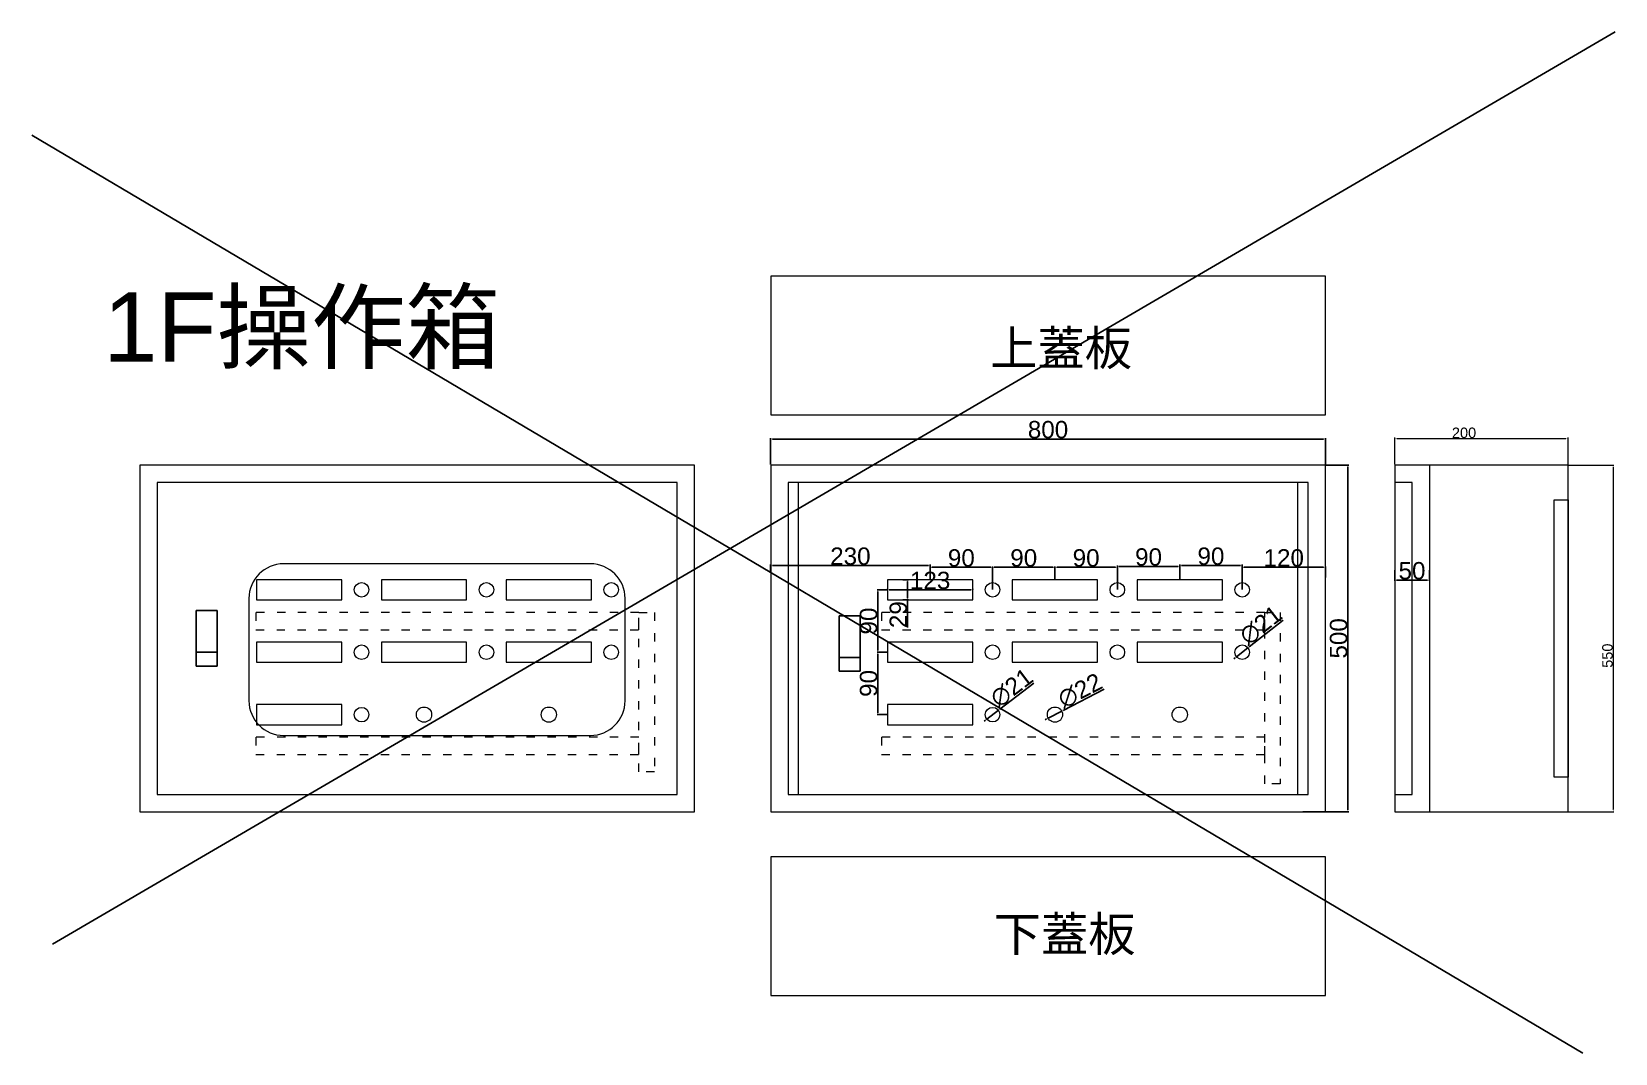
# Model space of a CAD drawing. Header units: millimetres. Extents: x -15161 to 10473752, y -72817 to 33960.
# Drawn here: x 70726 to 73010, y -71214 to -69740 of the extents above; entities that cross this region are included whole.
import ezdxf
from ezdxf.enums import TextEntityAlignment as Align

# ---------------------------------------------------------------- set-up
doc = ezdxf.new("R2010")
doc.units = ezdxf.units.MM
doc.linetypes.add('ACAD_ISO03W100', pattern=[30, 12, -18])
doc.styles.get("Standard").update_dxf_attribs({"font": 'arial.ttf'})
doc.dimstyles.new('ISO-25', dxfattribs={"dimtxt": 25, "dimasz": 2.5, "dimexe": 1.25, "dimexo": 0.625, "dimtad": 1, "dimdec": 0, "dimtxsty": 'Standard', "dimcen": 2.5, "dimadec": 0, "dimazin": 0, "dimtfac": 1, "dimtdec": 0, "dimtmove": 0, "dimatfit": 3, "dimfxl": 1, "dimarcsym": 0})

# ---------------------------------------------------------------- blocks, each defined once
blk = doc.blocks.new('P-1')
for p, q in [((-14.8, -1.1), (-14.8, -81.1)), ((15.2, -1.1), (-14.8, -1.1)), ((15.2, -81.1), (15.2, -1.1)), ((-14.8, -61.1), (15.2, -61.1)), ((-14.8, -81.1), (15.2, -81.1))]:
    blk.add_line(p, q)
blk = doc.blocks.new('*D1040')
at = {"color": 0, "linetype": 'ByBlock', "lineweight": -2, "transparency": 16777216}
for p, q in [((71791.8, -70364.8), (71791.8, -70326.6)), ((71794.3, -70327.9), (72589.3, -70327.9)), ((72591.8, -70364.8), (72591.8, -70326.6))]:
    blk.add_line(p, q, dxfattribs=at)
at = {"color": 0, "linetype": 'ByBlock', "transparency": 16777216}
for points in [[(71794.3, -70327.5), (71794.3, -70328.3), (71791.8, -70327.9)], [(72589.3, -70327.5), (72589.3, -70328.3), (72591.8, -70327.9)]]:
    blk.add_solid(points, dxfattribs=at)
at = {"layer": 'Defpoints', "color": 0, "linetype": 'ByBlock', "transparency": 16777216}
for p in [(72591.8, -70327.9), (71791.8, -70365.4), (72591.8, -70365.4)]:
    blk.add_point(p, dxfattribs=at)
at = {"color": 0, "linetype": 'ByBlock', "lineweight": 9, "transparency": 16777216, "insert": (72191.8, -70314.5), "char_height": 25, "attachment_point": 5}
blk.add_mtext('800', dxfattribs=at)
blk = doc.blocks.new('*D1041')
at = {"color": 0, "linetype": 'ByBlock', "lineweight": -2, "transparency": 16777216}
for p, q in [((72592.5, -70365.4), (72625.6, -70365.4)), ((72624.3, -70367.9), (72624.3, -70862.9)), ((72559.1, -70865.4), (72625.6, -70865.4))]:
    blk.add_line(p, q, dxfattribs=at)
at = {"color": 0, "linetype": 'ByBlock', "transparency": 16777216}
for points in [[(72623.9, -70367.9), (72624.8, -70367.9), (72624.3, -70365.4)], [(72623.9, -70862.9), (72624.8, -70862.9), (72624.3, -70865.4)]]:
    blk.add_solid(points, dxfattribs=at)
at = {"layer": 'Defpoints', "color": 0, "linetype": 'ByBlock', "transparency": 16777216}
for p in [(72591.8, -70365.4), (72558.5, -70865.4), (72624.3, -70865.4)]:
    blk.add_point(p, dxfattribs=at)
at = {"color": 0, "linetype": 'ByBlock', "lineweight": 9, "transparency": 16777216, "insert": (72611, -70615.4), "char_height": 25, "attachment_point": 5, "rotation": 90}
blk.add_mtext('500', dxfattribs=at)
blk = doc.blocks.new('*D1042')
at = {"color": 0, "linetype": 'ByBlock', "lineweight": -2, "transparency": 16777216}
for p, q in [((72021.8, -70530.3), (72021.8, -70511.6)), ((72024.3, -70512.9), (72109.3, -70512.9)), ((72111.8, -70544.8), (72111.8, -70511.6))]:
    blk.add_line(p, q, dxfattribs=at)
at = {"color": 0, "linetype": 'ByBlock', "transparency": 16777216}
for points in [[(72024.3, -70512.5), (72024.3, -70513.3), (72021.8, -70512.9)], [(72109.3, -70512.5), (72109.3, -70513.3), (72111.8, -70512.9)]]:
    blk.add_solid(points, dxfattribs=at)
at = {"layer": 'Defpoints', "color": 0, "linetype": 'ByBlock', "transparency": 16777216}
for p in [(72021.8, -70530.9), (72111.8, -70512.9), (72111.8, -70545.4)]:
    blk.add_point(p, dxfattribs=at)
at = {"color": 0, "linetype": 'ByBlock', "lineweight": 9, "transparency": 16777216, "insert": (72066.8, -70499.5), "char_height": 25, "attachment_point": 5}
blk.add_mtext('90', dxfattribs=at)
blk = doc.blocks.new('*D1043')
at = {"color": 0, "linetype": 'ByBlock', "lineweight": -2, "transparency": 16777216}
for p, q in [((72111.8, -70527.6), (72111.8, -70511.6)), ((72199.3, -70512.9), (72114.3, -70512.9)), ((72201.8, -70530.3), (72201.8, -70511.6))]:
    blk.add_line(p, q, dxfattribs=at)
at = {"color": 0, "linetype": 'ByBlock', "transparency": 16777216}
for points in [[(72114.3, -70512.5), (72114.3, -70513.3), (72111.8, -70512.9)], [(72199.3, -70512.5), (72199.3, -70513.3), (72201.8, -70512.9)]]:
    blk.add_solid(points, dxfattribs=at)
at = {"layer": 'Defpoints', "color": 0, "linetype": 'ByBlock', "transparency": 16777216}
for p in [(72111.8, -70512.9), (72111.8, -70528.2), (72201.8, -70530.9)]:
    blk.add_point(p, dxfattribs=at)
at = {"color": 0, "linetype": 'ByBlock', "lineweight": 9, "transparency": 16777216, "insert": (72156.8, -70499.5), "char_height": 25, "attachment_point": 5}
blk.add_mtext('90', dxfattribs=at)
blk = doc.blocks.new('*D1044')
at = {"color": 0, "linetype": 'ByBlock', "lineweight": -2, "transparency": 16777216}
for p, q in [((72201.8, -70530.3), (72201.8, -70511.6)), ((72289.3, -70512.9), (72204.3, -70512.9)), ((72291.8, -70544.8), (72291.8, -70511.6))]:
    blk.add_line(p, q, dxfattribs=at)
at = {"color": 0, "linetype": 'ByBlock', "transparency": 16777216}
for points in [[(72204.3, -70512.5), (72204.3, -70513.3), (72201.8, -70512.9)], [(72289.3, -70512.5), (72289.3, -70513.3), (72291.8, -70512.9)]]:
    blk.add_solid(points, dxfattribs=at)
at = {"layer": 'Defpoints', "color": 0, "linetype": 'ByBlock', "transparency": 16777216}
for p in [(72201.8, -70512.9), (72201.8, -70530.9), (72291.8, -70545.4)]:
    blk.add_point(p, dxfattribs=at)
at = {"color": 0, "linetype": 'ByBlock', "lineweight": 9, "transparency": 16777216, "insert": (72246.8, -70499.5), "char_height": 25, "attachment_point": 5}
blk.add_mtext('90', dxfattribs=at)
blk = doc.blocks.new('*D967')
at = {"color": 0, "linetype": 'ByBlock', "lineweight": -2, "transparency": 16777216}
for p, q in [((72471.8, -70544.8), (72471.8, -70511.6)), ((72474.3, -70512.9), (72589.3, -70512.9)), ((72591.8, -70527.6), (72591.8, -70511.6))]:
    blk.add_line(p, q, dxfattribs=at)
at = {"color": 0, "linetype": 'ByBlock', "transparency": 16777216}
for points in [[(72474.3, -70512.5), (72474.3, -70513.3), (72471.8, -70512.9)], [(72589.3, -70512.5), (72589.3, -70513.3), (72591.8, -70512.9)]]:
    blk.add_solid(points, dxfattribs=at)
at = {"layer": 'Defpoints', "color": 0, "linetype": 'ByBlock', "transparency": 16777216}
for p in [(72591.8, -70512.9), (72591.8, -70528.2), (72471.8, -70545.4)]:
    blk.add_point(p, dxfattribs=at)
at = {"color": 0, "linetype": 'ByBlock', "lineweight": 9, "transparency": 16777216, "insert": (72531.8, -70499.5), "char_height": 25, "attachment_point": 5}
blk.add_mtext('120', dxfattribs=at)
blk = doc.blocks.new('*D968')
at = {"color": 0, "linetype": 'ByBlock', "lineweight": -2, "transparency": 16777216}
for p, q in [((71791.8, -70520.3), (71791.8, -70509.1)), ((72019.3, -70510.4), (71794.3, -70510.4)), ((72021.8, -70520.3), (72021.8, -70509.1))]:
    blk.add_line(p, q, dxfattribs=at)
at = {"color": 0, "linetype": 'ByBlock', "transparency": 16777216}
for points in [[(71794.3, -70510), (71794.3, -70510.8), (71791.8, -70510.4)], [(72019.3, -70510), (72019.3, -70510.8), (72021.8, -70510.4)]]:
    blk.add_solid(points, dxfattribs=at)
at = {"layer": 'Defpoints', "color": 0, "linetype": 'ByBlock', "transparency": 16777216}
for p in [(71791.8, -70510.4), (71791.8, -70520.9), (72021.8, -70520.9)]:
    blk.add_point(p, dxfattribs=at)
at = {"color": 0, "linetype": 'ByBlock', "lineweight": 9, "transparency": 16777216, "insert": (71906.8, -70497), "char_height": 25, "attachment_point": 5}
blk.add_mtext('230', dxfattribs=at)
blk = doc.blocks.new('*D1045')
at = {"color": 0, "linetype": 'ByBlock', "lineweight": -2, "transparency": 16777216}
for p, q in [((71982.5, -70530.9), (71990.6, -70530.9)), ((71989.3, -70533.4), (71989.3, -70557.4)), ((71982.5, -70559.9), (71990.6, -70559.9)), ((71989.3, -70559.9), (71989.3, -70599.9))]:
    blk.add_line(p, q, dxfattribs=at)
at = {"color": 0, "linetype": 'ByBlock', "transparency": 16777216}
for points in [[(71988.9, -70533.4), (71989.8, -70533.4), (71989.3, -70530.9)], [(71988.9, -70557.4), (71989.8, -70557.4), (71989.3, -70559.9)]]:
    blk.add_solid(points, dxfattribs=at)
at = {"layer": 'Defpoints', "color": 0, "linetype": 'ByBlock', "transparency": 16777216}
for p in [(71981.8, -70530.9), (71981.8, -70559.9), (71989.3, -70559.9)]:
    blk.add_point(p, dxfattribs=at)
at = {"color": 0, "linetype": 'ByBlock', "lineweight": 9, "transparency": 16777216, "insert": (71976, -70581.2), "char_height": 25, "attachment_point": 5, "rotation": 90}
blk.add_mtext('29', dxfattribs=at)
blk = doc.blocks.new('*D990')
at = {"color": 0, "linetype": 'ByBlock', "lineweight": -2, "transparency": 16777216}
for p, q in [((71960.3, -70544.8), (71960.3, -70544.1)), ((71962.8, -70545.4), (72080.8, -70545.4)), ((72083.3, -70544.8), (72083.3, -70544.1))]:
    blk.add_line(p, q, dxfattribs=at)
at = {"color": 0, "linetype": 'ByBlock', "transparency": 16777216}
for points in [[(71962.8, -70545), (71962.8, -70545.8), (71960.3, -70545.4)], [(72080.8, -70545), (72080.8, -70545.8), (72083.3, -70545.4)]]:
    blk.add_solid(points, dxfattribs=at)
at = {"layer": 'Defpoints', "color": 0, "linetype": 'ByBlock', "transparency": 16777216}
for p in [(71960.3, -70545.4), (72083.3, -70545.4), (72083.3, -70545.4)]:
    blk.add_point(p, dxfattribs=at)
at = {"color": 0, "linetype": 'ByBlock', "lineweight": 9, "transparency": 16777216, "insert": (72021.8, -70532), "char_height": 25, "attachment_point": 5}
blk.add_mtext('123', dxfattribs=at)
blk = doc.blocks.new('*D991')
at = {"color": 0, "linetype": 'ByBlock', "lineweight": -2, "transparency": 16777216}
for p, q in [((72691.8, -70517), (72691.8, -70532.6)), ((72694.3, -70531.4), (72739.3, -70531.4)), ((72741.8, -70517), (72741.8, -70532.6))]:
    blk.add_line(p, q, dxfattribs=at)
at = {"color": 0, "linetype": 'ByBlock', "transparency": 16777216}
for points in [[(72694.3, -70531), (72694.3, -70531.8), (72691.8, -70531.4)], [(72739.3, -70531), (72739.3, -70531.8), (72741.8, -70531.4)]]:
    blk.add_solid(points, dxfattribs=at)
at = {"layer": 'Defpoints', "color": 0, "linetype": 'ByBlock', "transparency": 16777216}
for p in [(72691.8, -70516.4), (72741.8, -70516.4), (72741.8, -70531.4)]:
    blk.add_point(p, dxfattribs=at)
at = {"color": 0, "linetype": 'ByBlock', "lineweight": 9, "transparency": 16777216, "insert": (72716.8, -70518), "char_height": 25, "attachment_point": 5}
blk.add_mtext('50', dxfattribs=at)
blk = doc.blocks.new('*D992')
at = {"color": 0, "linetype": 'ByBlock', "lineweight": -2, "transparency": 16777216}
for p, q in [((72291.8, -70544.8), (72291.8, -70510.4)), ((72294.3, -70511.6), (72379.3, -70511.6)), ((72381.8, -70530.3), (72381.8, -70510.4))]:
    blk.add_line(p, q, dxfattribs=at)
at = {"color": 0, "linetype": 'ByBlock', "transparency": 16777216}
for points in [[(72294.3, -70511.2), (72294.3, -70512), (72291.8, -70511.6)], [(72379.3, -70511.2), (72379.3, -70512), (72381.8, -70511.6)]]:
    blk.add_solid(points, dxfattribs=at)
at = {"layer": 'Defpoints', "color": 0, "linetype": 'ByBlock', "transparency": 16777216}
for p in [(72381.8, -70511.6), (72381.8, -70530.9), (72291.8, -70545.4)]:
    blk.add_point(p, dxfattribs=at)
at = {"color": 0, "linetype": 'ByBlock', "lineweight": 9, "transparency": 16777216, "insert": (72336.8, -70498.2), "char_height": 25, "attachment_point": 5}
blk.add_mtext('90', dxfattribs=at)
blk = doc.blocks.new('*D993')
at = {"color": 0, "linetype": 'ByBlock', "lineweight": -2, "transparency": 16777216}
for p, q in [((72381.8, -70530.3), (72381.8, -70509.1)), ((72384.3, -70510.4), (72469.3, -70510.4)), ((72471.8, -70534.3), (72471.8, -70509.1))]:
    blk.add_line(p, q, dxfattribs=at)
at = {"color": 0, "linetype": 'ByBlock', "transparency": 16777216}
for points in [[(72384.3, -70510), (72384.3, -70510.8), (72381.8, -70510.4)], [(72469.3, -70510), (72469.3, -70510.8), (72471.8, -70510.4)]]:
    blk.add_solid(points, dxfattribs=at)
at = {"layer": 'Defpoints', "color": 0, "linetype": 'ByBlock', "transparency": 16777216}
for p in [(72381.8, -70530.9), (72471.8, -70510.4), (72471.8, -70534.9)]:
    blk.add_point(p, dxfattribs=at)
at = {"color": 0, "linetype": 'ByBlock', "lineweight": 9, "transparency": 16777216, "insert": (72426.8, -70497), "char_height": 25, "attachment_point": 5}
blk.add_mtext('90', dxfattribs=at)
blk = doc.blocks.new('*D994')
at = {"color": 0, "linetype": 'ByBlock', "lineweight": -2, "transparency": 16777216}
for p, q in [((71959.7, -70545.4), (71945.2, -70545.4)), ((71946.5, -70632.9), (71946.5, -70547.9)), ((71959.7, -70635.4), (71945.2, -70635.4))]:
    blk.add_line(p, q, dxfattribs=at)
at = {"color": 0, "linetype": 'ByBlock', "transparency": 16777216}
for points in [[(71946.1, -70547.9), (71946.9, -70547.9), (71946.5, -70545.4)], [(71946.1, -70632.9), (71946.9, -70632.9), (71946.5, -70635.4)]]:
    blk.add_solid(points, dxfattribs=at)
at = {"layer": 'Defpoints', "color": 0, "linetype": 'ByBlock', "transparency": 16777216}
for p in [(71946.5, -70545.4), (71960.3, -70545.4), (71960.3, -70635.4)]:
    blk.add_point(p, dxfattribs=at)
at = {"color": 0, "linetype": 'ByBlock', "lineweight": 9, "transparency": 16777216, "insert": (71933.1, -70590.4), "char_height": 25, "attachment_point": 5, "rotation": 90}
blk.add_mtext('90', dxfattribs=at)
blk = doc.blocks.new('*D995')
at = {"color": 0, "linetype": 'ByBlock', "lineweight": -2, "transparency": 16777216}
for p, q in [((71959.7, -70635.4), (71945.2, -70635.4)), ((71946.5, -70637.9), (71946.5, -70722.9)), ((71959.7, -70725.4), (71945.2, -70725.4))]:
    blk.add_line(p, q, dxfattribs=at)
at = {"color": 0, "linetype": 'ByBlock', "transparency": 16777216}
for points in [[(71946.1, -70637.9), (71946.9, -70637.9), (71946.5, -70635.4)], [(71946.1, -70722.9), (71946.9, -70722.9), (71946.5, -70725.4)]]:
    blk.add_solid(points, dxfattribs=at)
at = {"layer": 'Defpoints', "color": 0, "linetype": 'ByBlock', "transparency": 16777216}
for p in [(71960.3, -70635.4), (71946.5, -70725.4), (71960.3, -70725.4)]:
    blk.add_point(p, dxfattribs=at)
at = {"color": 0, "linetype": 'ByBlock', "lineweight": 9, "transparency": 16777216, "insert": (71933.1, -70680.4), "char_height": 25, "attachment_point": 5, "rotation": 90}
blk.add_mtext('90', dxfattribs=at)
blk = doc.blocks.new('*D996')
at = {"color": 0, "linetype": 'ByBlock', "lineweight": -2, "transparency": 16777216}
for p, q in [((72171.6, -70680.1), (72122.2, -70717.5)), ((72101.5, -70733.2), (72099.5, -70734.7)), ((72103.5, -70731.7), (72120.2, -70719))]:
    blk.add_line(p, q, dxfattribs=at)
at = {"color": 0, "linetype": 'ByBlock', "transparency": 16777216}
for points in [[(72101.2, -70732.9), (72101.7, -70733.6), (72103.5, -70731.7)], [(72122, -70717.2), (72122.5, -70717.9), (72120.2, -70719)]]:
    blk.add_solid(points, dxfattribs=at)
at = {"layer": 'Defpoints', "color": 0, "linetype": 'ByBlock', "transparency": 16777216}
for p in [(72103.5, -70731.7), (72120.2, -70719)]:
    blk.add_point(p, dxfattribs=at)
at = {"color": 0, "linetype": 'ByBlock', "lineweight": 9, "transparency": 16777216, "insert": (72139.4, -70686.8), "char_height": 25, "attachment_point": 5, "rotation": 37.146}
blk.add_mtext('∅21', dxfattribs=at)
blk = doc.blocks.new('*D997')
at = {"color": 0, "linetype": 'ByBlock', "lineweight": -2, "transparency": 16777216}
for p, q in [((72273, -70688.8), (72213.8, -70719.2)), ((72189.8, -70731.6), (72187.6, -70732.7)), ((72192.1, -70730.4), (72211.6, -70720.4))]:
    blk.add_line(p, q, dxfattribs=at)
at = {"color": 0, "linetype": 'ByBlock', "transparency": 16777216}
for points in [[(72189.6, -70731.2), (72190, -70731.9), (72192.1, -70730.4)], [(72213.7, -70718.8), (72214, -70719.6), (72211.6, -70720.4)]]:
    blk.add_solid(points, dxfattribs=at)
at = {"layer": 'Defpoints', "color": 0, "linetype": 'ByBlock', "transparency": 16777216}
for p in [(72192.1, -70730.4), (72211.6, -70720.4)]:
    blk.add_point(p, dxfattribs=at)
at = {"color": 0, "linetype": 'ByBlock', "lineweight": 9, "transparency": 16777216, "insert": (72238.1, -70690.9), "char_height": 25, "attachment_point": 5, "rotation": 27.2191}
blk.add_mtext('∅22', dxfattribs=at)
blk = doc.blocks.new('*D998')
at = {"color": 0, "linetype": 'ByBlock', "lineweight": -2, "transparency": 16777216}
for p, q in [((72530.9, -70589.3), (72482.1, -70627.4)), ((72461.6, -70643.4), (72459.6, -70644.9)), ((72463.6, -70641.8), (72480.1, -70628.9))]:
    blk.add_line(p, q, dxfattribs=at)
at = {"color": 0, "linetype": 'ByBlock', "transparency": 16777216}
for points in [[(72461.3, -70643), (72461.8, -70643.7), (72463.6, -70641.8)], [(72481.8, -70627.1), (72482.3, -70627.7), (72480.1, -70628.9)]]:
    blk.add_solid(points, dxfattribs=at)
at = {"layer": 'Defpoints', "color": 0, "linetype": 'ByBlock', "transparency": 16777216}
for p in [(72463.6, -70641.8), (72480.1, -70628.9)]:
    blk.add_point(p, dxfattribs=at)
at = {"color": 0, "linetype": 'ByBlock', "lineweight": 9, "transparency": 16777216, "insert": (72498.8, -70596.5), "char_height": 25, "attachment_point": 5, "rotation": 37.9338}
blk.add_mtext('∅21', dxfattribs=at)

msp = doc.modelspace()

# ---------------------------------------------------------------- linework, layer by layer
at = {"color": 6}
for p, q in [((73010.0345, -69740.4284), (70755.8068, -71056.2848)), ((70725.9774, -69889.4738), (72963.1601, -71213.8471))]:
    msp.add_line(p, q, dxfattribs=at)
at = {"color": 3, "linetype": 'ByBlock', "lineweight": 9}
for p, q in [((72691.8404, -70364.7574), (72691.8404, -70325.8824)), ((72941.8404, -70364.7574), (72941.8404, -70325.8824)), ((72694.8404, -70327.1324), (72938.8404, -70327.1324)), ((72942.4654, -70365.3824), (73008.0904, -70365.3824)), ((73006.8404, -70368.3824), (73006.8404, -70862.3824)), ((72942.4654, -70865.3824), (73008.0904, -70865.3824))]:
    msp.add_line(p, q, dxfattribs=at)
at = {"linetype": 'ByBlock', "lineweight": 9}
for p, q in [((72941.8404, -70365.3824), (72691.8404, -70365.3824)), ((72691.8404, -70365.3824), (72691.8404, -70865.3824)), ((72941.8404, -70865.3824), (72941.8404, -70365.3824)), ((72691.8404, -70865.3824), (72941.8404, -70865.3824))]:
    msp.add_line(p, q, dxfattribs=at)
at = {"color": 4, "linetype": 'ByBlock', "lineweight": 9}
for p, q in [((72741.8404, -70365.3824), (72741.8404, -70865.3824)), ((71831.8404, -70840.3824), (71831.8404, -70390.3824)), ((72551.8404, -70390.3824), (72551.8404, -70840.3824))]:
    msp.add_line(p, q, dxfattribs=at)
at = {"linetype": 'ByBlock', "lineweight": 9}
for points in [[(71791.8404, -70292.8824), (72591.8404, -70292.8824), (72591.8404, -70092.8824), (71791.8404, -70092.8824)], [(70881.8404, -70865.3824), (71681.8404, -70865.3824), (71681.8404, -70365.3824), (70881.8404, -70365.3824)], [(71791.8404, -70865.3824), (72591.8404, -70865.3824), (72591.8404, -70365.3824), (71791.8404, -70365.3824)], [(70906.8404, -70840.3824), (71656.8404, -70840.3824), (71656.8404, -70390.3824), (70906.8404, -70390.3824)], [(71816.8404, -70840.3824), (72566.8404, -70840.3824), (72566.8404, -70390.3824), (71816.8404, -70390.3824)], [(72691.8404, -70840.3824), (72716.8404, -70840.3824), (72716.8404, -70390.3824), (72691.8404, -70390.3824)], [(71050.3404, -70559.8824), (71173.3404, -70559.8824), (71173.3404, -70530.8824), (71050.3404, -70530.8824)], [(71230.3404, -70559.8824), (71353.3404, -70559.8824), (71353.3404, -70530.8824), (71230.3404, -70530.8824)], [(71410.3404, -70559.8824), (71533.3404, -70559.8824), (71533.3404, -70530.8824), (71410.3404, -70530.8824)], [(71960.3404, -70559.8824), (72083.3404, -70559.8824), (72083.3404, -70530.8824), (71960.3404, -70530.8824)], [(72140.3404, -70559.8824), (72263.3404, -70559.8824), (72263.3404, -70530.8824), (72140.3404, -70530.8824)], [(72320.3404, -70559.8824), (72443.3404, -70559.8824), (72443.3404, -70530.8824), (72320.3404, -70530.8824)], [(71050.3404, -70649.8824), (71173.3404, -70649.8824), (71173.3404, -70620.8824), (71050.3404, -70620.8824)], [(71230.3404, -70649.8824), (71353.3404, -70649.8824), (71353.3404, -70620.8824), (71230.3404, -70620.8824)], [(71410.3404, -70649.8824), (71533.3404, -70649.8824), (71533.3404, -70620.8824), (71410.3404, -70620.8824)], [(71960.3404, -70649.8824), (72083.3404, -70649.8824), (72083.3404, -70620.8824), (71960.3404, -70620.8824)], [(72140.3404, -70649.8824), (72263.3404, -70649.8824), (72263.3404, -70620.8824), (72140.3404, -70620.8824)], [(72320.3404, -70649.8824), (72443.3404, -70649.8824), (72443.3404, -70620.8824), (72320.3404, -70620.8824)], [(71050.3404, -70739.8824), (71173.3404, -70739.8824), (71173.3404, -70710.8824), (71050.3404, -70710.8824)], [(71960.3404, -70739.8824), (72083.3404, -70739.8824), (72083.3404, -70710.8824), (71960.3404, -70710.8824)], [(71791.8404, -71130.3824), (72591.8404, -71130.3824), (72591.8404, -70930.3824), (71791.8404, -70930.3824)]]:
    msp.add_lwpolyline(points, close=True, dxfattribs=at)
at = {"color": 1, "linetype": 'ByBlock', "lineweight": 9}
msp.add_lwpolyline([(72941.8404, -70815.3824), (72921.8404, -70815.3824), (72921.8404, -70415.3824), (72941.8404, -70415.3824)], close=True, dxfattribs=at)
at = {"color": 2, "linetype": 'ByBlock', "lineweight": 9}
msp.add_lwpolyline([(71089.3404, -70755.3824), (71531.8404, -70755.3824, 0.414213562), (71581.8404, -70705.3824), (71581.8404, -70557.8824, 0.414213562), (71531.8404, -70507.8824), (71089.3404, -70507.8824, 0.414213562), (71039.3404, -70557.8824), (71039.3404, -70705.3824, 0.414213562)], format="xyb", close=True, dxfattribs=at)
at = {"color": 4, "linetype": 'ACAD_ISO03W100', "lineweight": 9}
for points in [[(71049.3404, -70602.8824), (71601.8404, -70602.8824), (71601.8404, -70577.8824), (71049.3404, -70577.8824)], [(71601.8404, -70577.8824), (71624.3404, -70577.8824), (71624.3404, -70807.8824), (71601.8404, -70807.8824)], [(71951.8404, -70602.8824), (72504.3404, -70602.8824), (72504.3404, -70577.8824), (71951.8404, -70577.8824)], [(72504.3404, -70577.8824), (72526.8404, -70577.8824), (72526.8404, -70825.3824), (72504.3404, -70825.3824)], [(71049.3404, -70782.8824), (71601.8404, -70782.8824), (71601.8404, -70757.8824), (71049.3404, -70757.8824)], [(71951.8404, -70782.8824), (72504.3404, -70782.8824), (72504.3404, -70757.8824), (71951.8404, -70757.8824)]]:
    msp.add_lwpolyline(points, close=True, dxfattribs=at)
at = {"linetype": 'ByBlock', "lineweight": 9}
for centre in [(71201.8404, -70545.3824), (71381.8404, -70545.3824), (71561.8404, -70545.3824), (72111.8404, -70545.3824), (72291.8404, -70545.3824), (72471.8404, -70545.3824), (71201.8404, -70635.3824), (71381.8404, -70635.3824), (71561.8404, -70635.3824), (72111.8404, -70635.3824), (72291.8404, -70635.3824), (72471.8404, -70635.3824), (71201.8404, -70725.3824), (72111.8404, -70725.3824)]:
    msp.add_circle(centre, 10.5, dxfattribs=at)
at = {"color": 0, "linetype": 'ByBlock', "lineweight": 9}
for centre in [(71291.8404, -70725.3824), (71471.8404, -70725.3824), (72201.8404, -70725.3824), (72381.8404, -70725.3824)]:
    msp.add_circle(centre, 11, dxfattribs=at)
at = {"color": 3, "linetype": 'ByBlock', "lineweight": 9}
for points in [[(72694.8404, -70326.6324), (72694.8404, -70327.6324), (72691.8404, -70327.1324)], [(72938.8404, -70326.6324), (72938.8404, -70327.6324), (72941.8404, -70327.1324)], [(73006.3404, -70368.3824), (73007.3404, -70368.3824), (73006.8404, -70365.3824)], [(73006.3404, -70862.3824), (73007.3404, -70862.3824), (73006.8404, -70865.3824)]]:
    msp.add_solid(points, dxfattribs=at)

# ---------------------------------------------------------------- block references
at = {"linetype": 'ByBlock', "lineweight": 9}
for p in [(70978.0904, -70574.2591), (71905.5904, -70581.7591)]:
    msp.add_blockref('P-1', p, dxfattribs=at)

# ---------------------------------------------------------------- texts
msp.add_text('1F操作箱', height=100, dxfattribs=at).set_placement((71115.5013, -70164.2539), align=Align.MIDDLE)
at = {"color": 0, "linetype": 'ByBlock', "lineweight": 9}
for s, p in [('上蓋板', (72108.3314, -70221.7953)), ('下蓋板', (72113.3314, -71066.7953))]:
    msp.add_text(s, height=50, dxfattribs=at).set_placement(p)
at = {"linetype": 'ByBlock', "lineweight": 9, "insert": (72791.8404, -70319.0074), "char_height": 15, "attachment_point": 5}
msp.add_mtext('200', dxfattribs=at)
at = {"linetype": 'ByBlock', "lineweight": 9, "insert": (72998.7154, -70640.3824), "char_height": 15, "attachment_point": 5, "rotation": 90}
msp.add_mtext('550', dxfattribs=at)

# ---------------------------------------------------------------- dimensions: what is measured, and where the dimension line sits
at = {"linetype": 'ByBlock', "lineweight": 9}
for base, p1, p2, picture, middle in [((72591.8404, -70327.8824), (71791.8404, -70365.3824), (72591.8404, -70365.3824), '*D1040', (72191.8404, -70314.4931)), ((71791.8404, -70510.3824), (72021.8404, -70520.9449), (71791.8404, -70520.9449), '*D968', (71906.8404, -70496.9845)), ((72111.8404, -70512.8824), (72021.8404, -70530.8824), (72111.8404, -70545.3824), '*D1042', (72066.8404, -70499.4931)), ((72111.8404, -70512.8824), (72201.8404, -70530.8824), (72111.8404, -70528.1949), '*D1043', (72156.8404, -70499.4931)), ((72201.8404, -70512.8824), (72291.8404, -70545.3824), (72201.8404, -70530.8824), '*D1044', (72246.8404, -70499.4931)), ((72591.8404, -70512.8824), (72471.8404, -70545.3824), (72591.8404, -70528.1949), '*D967', (72531.8404, -70499.4931)), ((72741.8404, -70531.3824), (72691.8404, -70516.3824), (72741.8404, -70516.3824), '*D991', (72716.8404, -70517.9931)), ((72083.3404, -70545.3824), (71960.3404, -70545.3824), (72083.3404, -70545.3824), '*D990', (72021.8404, -70531.9845))]:
    dim = msp.add_linear_dim(base=base, p1=p1, p2=p2, dimstyle='ISO-25', dxfattribs=at)
    dim.commit()
    dim.dimension.update_dxf_attribs({"geometry": picture, "text_midpoint": middle})
for base, p1, p2, picture, middle in [((72624.3404, -70865.3824), (72591.8404, -70365.3824), (72558.5071, -70865.3824), '*D1041', (72610.9511, -70615.3824)), ((71989.3404, -70559.8824), (71981.8404, -70530.8824), (71981.8404, -70559.8824), '*D1045', (71975.9511, -70581.152))]:
    dim = msp.add_linear_dim(base=base, p1=p1, p2=p2, angle=90, dimstyle='ISO-25', dxfattribs=at)
    dim.commit()
    dim.dimension.update_dxf_attribs({"geometry": picture, "text_midpoint": middle})
at = {"color": 0, "linetype": 'ByBlock', "lineweight": 9}
for base, p1, p2, picture, middle in [((72381.8404, -70511.6324), (72291.8404, -70545.3824), (72381.8404, -70530.8824), '*D992', (72336.8404, -70498.2431)), ((72471.8404, -70510.3824), (72381.8404, -70530.8824), (72471.8404, -70534.8824), '*D993', (72426.8404, -70496.9931))]:
    dim = msp.add_linear_dim(base=base, p1=p1, p2=p2, dimstyle='ISO-25', override={"dimarcsym": 1}, dxfattribs=at)
    dim.commit()
    dim.dimension.update_dxf_attribs({"geometry": picture, "text_midpoint": middle})
for base, p2, picture, middle in [((71946.4749, -70545.3824), (71960.3404, -70545.3824), '*D994', (71933.0856, -70590.3824)), ((71946.4749, -70725.3824), (71960.3404, -70725.3824), '*D995', (71933.0856, -70680.3824))]:
    dim = msp.add_linear_dim(base=base, p1=(71960.3404, -70635.3824), p2=p2, angle=90, dimstyle='ISO-25', override={"dimarcsym": 1}, dxfattribs=at)
    dim.commit()
    dim.dimension.update_dxf_attribs({"geometry": picture, "text_midpoint": middle})
for p1, p2, picture, middle in [((72463.5588, -70641.8373), (72480.122, -70628.9275), '*D998', (72498.8437, -70596.4729)), ((72103.4709, -70731.7228), (72120.21, -70719.042), '*D996', (72139.3761, -70686.8478)), ((72192.0585, -70730.4137), (72211.6223, -70720.3511), '*D997', (72238.0837, -70690.8977))]:
    dim = msp.add_diameter_dim_2p(p1=p1, p2=p2, dimstyle='ISO-25', override={"dimarcsym": 1}, dxfattribs=at)
    dim.commit()
    dim.dimension.update_dxf_attribs({"geometry": picture, "text_midpoint": middle})

doc.saveas('drawing.dxf')
